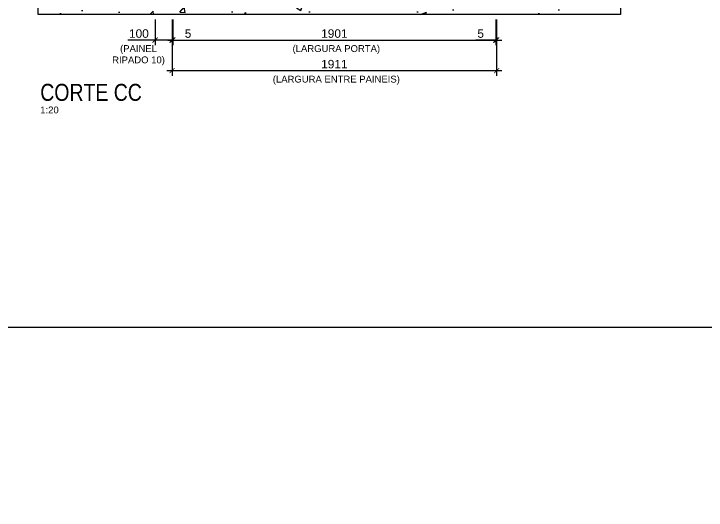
# Model space of a CAD drawing. Header units: millimetres. Extents: x -63251 to 507826, y 5339 to 217512.
# Drawn here: x 187061 to 191137, y 96409 to 99329 of the extents above; entities that cross this region are included whole.
import ezdxf
from ezdxf import colors
from ezdxf.entities.mleader import LeaderData, LeaderLine
from ezdxf.math import Vec2, Vec3

# ---------------------------------------------------------------- set-up
doc = ezdxf.new("R2010")
doc.units = ezdxf.units.MM
doc.header["$PDMODE"] = 3
for name, color, linetype in [('A-ANNO-DIMS', 7, 'Continuous'), ('COTAS', 9, 'Continuous'), ('HACHURA', 21, 'Continuous'), ('MARCENARIA . M', 4, 'Continuous'), ('PAREDE', 94, 'Continuous'), ('TEXTO', 105, 'Continuous')]:
    doc.layers.add(name, color=color, linetype=linetype)
doc.styles.add('1-1', font='arial.ttf', dxfattribs={"height": 0.2})
doc.styles.add('PADRÃO', font='arial.ttf')
doc.styles.add('TITULO', font='swissck.ttf')
doc.dimstyles.new('1-20', dxfattribs={"dimscale": 20, "dimtxt": 2.5, "dimasz": 1.5, "dimexe": 1.5, "dimexo": 1.5, "dimtad": 1, "dimtxsty": 'PADRÃO', "dimblk": 'ARCHTICK', "dimcen": 2.5, "dimdle": 1.5, "dimclrd": 9, "dimclre": 9, "dimclrt": 6, "dimadec": 0, "dimazin": 0, "dimtfac": 1, "dimtmove": 0, "dimatfit": 3, "dimfxl": 1.25, "dimlwd": -1, "dimlwe": -1, "dimarcsym": 0})

# ---------------------------------------------------------------- blocks, each defined once
blk = doc.blocks.new('_ArchTick')
at = {"color": 0, "linetype": 'ByBlock', "const_width": 0.15}
blk.add_lwpolyline([(-0.5, -0.5), (0.5, 0.5)], dxfattribs=at)
blk = doc.blocks.new('*D638')
at = {"layer": 'A-ANNO-DIMS', "color": 9, "transparency": 16777216}
for p, q in [((187997.8, 99295), (187997.8, 99145)), ((189898.8, 99295), (189898.8, 99145)), ((187967.8, 99175), (189928.8, 99175))]:
    blk.add_line(p, q, dxfattribs=at)
at = {"layer": 'Defpoints', "color": 0, "transparency": 16777216}
for p in [(187997.8, 99325, 0), (189898.8, 99325), (189898.8, 99175)]:
    blk.add_point(p, dxfattribs=at)
at = {"layer": 'A-ANNO-DIMS', "color": 9, "transparency": 16777216, "xscale": 30, "yscale": 30, "zscale": 30, "rotation": 180}
blk.add_blockref('_ArchTick', (187997.8, 99175), dxfattribs=at)
at = {"layer": 'A-ANNO-DIMS', "color": 9, "transparency": 16777216, "xscale": 30, "yscale": 30, "zscale": 30}
blk.add_blockref('_ArchTick', (189898.8, 99175), dxfattribs=at)
at = {"layer": 'A-ANNO-DIMS', "color": 6, "transparency": 16777216, "insert": (188948.3, 99213), "char_height": 50, "attachment_point": 5, "style": 'PADRÃO'}
blk.add_mtext('1901', dxfattribs=at)
blk = doc.blocks.new('*D639')
at = {"layer": 'A-ANNO-DIMS', "color": 9, "transparency": 16777216}
for p, q in [((187992.8, 99295), (187992.8, 99145)), ((187997.8, 99295), (187997.8, 99145)), ((187992.8, 99175), (187962.8, 99175)), ((187992.8, 99175), (187997.8, 99175)), ((187997.8, 99175), (188115.9, 99175))]:
    blk.add_line(p, q, dxfattribs=at)
at = {"layer": 'Defpoints', "color": 0, "transparency": 16777216}
for p in [(187992.8, 99325), (187997.8, 99325, 0), (187997.8, 99175)]:
    blk.add_point(p, dxfattribs=at)
at = {"layer": 'A-ANNO-DIMS', "color": 9, "transparency": 16777216, "xscale": 30, "yscale": 30, "zscale": 30}
blk.add_blockref('_ArchTick', (187992.8, 99175), dxfattribs=at)
at = {"layer": 'A-ANNO-DIMS', "color": 9, "transparency": 16777216, "xscale": 30, "yscale": 30, "zscale": 30, "rotation": 180}
blk.add_blockref('_ArchTick', (187997.8, 99175), dxfattribs=at)
at = {"layer": 'A-ANNO-DIMS', "color": 6, "transparency": 16777216, "insert": (188086.8, 99212.9), "char_height": 50, "attachment_point": 5, "style": 'PADRÃO'}
blk.add_mtext('5', dxfattribs=at)
blk = doc.blocks.new('*D640')
at = {"layer": 'A-ANNO-DIMS', "color": 9, "transparency": 16777216}
for p, q in [((189898.8, 99295), (189898.8, 99145)), ((189903.8, 99295), (189903.8, 99145)), ((189898.8, 99175), (189780.6, 99175)), ((189903.8, 99175), (189898.8, 99175)), ((189903.8, 99175), (189933.8, 99175))]:
    blk.add_line(p, q, dxfattribs=at)
at = {"layer": 'Defpoints', "color": 0, "transparency": 16777216}
for p in [(189898.8, 99325), (189903.8, 99325), (189898.8, 99175)]:
    blk.add_point(p, dxfattribs=at)
at = {"layer": 'A-ANNO-DIMS', "color": 9, "transparency": 16777216, "xscale": 30, "yscale": 30, "zscale": 30}
blk.add_blockref('_ArchTick', (189898.8, 99175), dxfattribs=at)
at = {"layer": 'A-ANNO-DIMS', "color": 9, "transparency": 16777216, "xscale": 30, "yscale": 30, "zscale": 30, "rotation": 180}
blk.add_blockref('_ArchTick', (189903.8, 99175), dxfattribs=at)
at = {"layer": 'A-ANNO-DIMS', "color": 6, "transparency": 16777216, "insert": (189809.7, 99212.9), "char_height": 50, "attachment_point": 5, "style": 'PADRÃO'}
blk.add_mtext('5', dxfattribs=at)
blk = doc.blocks.new('*D641')
at = {"layer": 'A-ANNO-DIMS', "color": 9, "transparency": 16777216}
for p, q in [((187992.8, 99295), (187992.8, 98965)), ((189903.8, 99295), (189903.8, 98965)), ((187962.8, 98995), (189933.8, 98995))]:
    blk.add_line(p, q, dxfattribs=at)
at = {"layer": 'Defpoints', "color": 0, "transparency": 16777216}
for p in [(187992.8, 99325, 0), (189903.8, 99325), (189903.8, 98995)]:
    blk.add_point(p, dxfattribs=at)
at = {"layer": 'A-ANNO-DIMS', "color": 9, "transparency": 16777216, "xscale": 30, "yscale": 30, "zscale": 30, "rotation": 180}
blk.add_blockref('_ArchTick', (187992.8, 98995), dxfattribs=at)
at = {"layer": 'A-ANNO-DIMS', "color": 9, "transparency": 16777216, "xscale": 30, "yscale": 30, "zscale": 30}
blk.add_blockref('_ArchTick', (189903.8, 98995), dxfattribs=at)
at = {"layer": 'A-ANNO-DIMS', "color": 6, "transparency": 16777216, "insert": (188948.3, 99033), "char_height": 50, "attachment_point": 5, "style": 'PADRÃO'}
blk.add_mtext('1911', dxfattribs=at)
blk = doc.blocks.new('*D642')
at = {"layer": 'A-ANNO-DIMS', "color": 9, "transparency": 16777216}
for p, q in [((187892.8, 99295), (187892.8, 99145)), ((187992.8, 99295), (187992.8, 99145)), ((187892.8, 99175), (187732.1, 99175)), ((187992.8, 99175), (187862.8, 99175))]:
    blk.add_line(p, q, dxfattribs=at)
at = {"layer": 'Defpoints', "color": 0, "transparency": 16777216}
for p in [(187892.8, 99325), (187992.8, 99325, 0), (187992.8, 99175)]:
    blk.add_point(p, dxfattribs=at)
at = {"layer": 'A-ANNO-DIMS', "color": 9, "transparency": 16777216, "xscale": 30, "yscale": 30, "zscale": 30, "rotation": 180}
blk.add_blockref('_ArchTick', (187892.8, 99175), dxfattribs=at)
at = {"layer": 'A-ANNO-DIMS', "color": 9, "transparency": 16777216, "xscale": 30, "yscale": 30, "zscale": 30}
blk.add_blockref('_ArchTick', (187992.8, 99175), dxfattribs=at)
at = {"layer": 'A-ANNO-DIMS', "color": 6, "transparency": 16777216, "insert": (187797.4, 99213), "char_height": 50, "attachment_point": 5, "style": 'PADRÃO'}
blk.add_mtext('100', dxfattribs=at)

msp = doc.modelspace()

# ---------------------------------------------------------------- hatches: boundary and pattern name
at = {"layer": 'HACHURA'}
h = msp.add_hatch(dxfattribs=at)
h.set_pattern_fill('AR-CONC', color=21, scale=2)
h.set_pattern_definition([(50, (36653.68, 39650.36), (364.36934, -31.87817), [38.1, -419.1]), (355, (36653.68, 39650.36), (-70.48684, 382.1137), [30.48, -335.2812]), (100.45144, (36684.04, 39647.7), (293.8825, 350.2355), [32.38, -356.1805]), (46.1842, (36653.7, 39751.96), (542.1581, -84.0847), [57.15, -628.65]), (96.63556, (36698.86, 39744.96), (474.8083, 494.8522), [48.57, -534.2712]), (351.18415, (36653.7, 39751.96), (474.8083, 494.8522), [45.72, -502.9195]), (21, (36704.48, 39726.56), (303.2288, -204.5304), [38.1, -419.1]), (326, (36704.48, 39726.56), (123.60406, 368.3759), [30.48, -335.28]), (71.45144, (36729.75, 39709.52), (426.83284, 163.84554), [32.38, -356.1799]), (37.5, (36653.68, 39650.36), (6.17721, 169.11008), [0, -331.216, 0, -340.36, 0, -336.55]), (7.5, (36653.68, 39650.36), (133.63933, 200.36115), [0, -194.056, 0, -323.596, 0, -128.27]), (327.5, (36540.4, 39650.36), (271.18119, -11.45749), [0, -127, 0, -396.24, 0, -525.78]), (317.5, (36489.6, 39650.36), (296.25836, 50.85298), [0, -165.1, 0, -263.144, 0, -373.38])])
h.paths.add_polyline_path([(187203.76, 99324.953), (187203.76, 99474.953), (190632.761, 99474.953), (190632.761, 99324.953)])

# ---------------------------------------------------------------- linework, layer by layer
at = {"layer": 'MARCENARIA . M', "color": 3}
msp.add_lwpolyline([(209585.519, 113567.643), (209585.519, 97484.18), (141791.989, 97484.18), (141791.989, 113567.643)], close=True, dxfattribs=at)
at = {"layer": 'PAREDE', "elevation": 0}
msp.add_lwpolyline([(187203.76, 99474.953), (190632.761, 99474.953), (190632.761, 99324.953), (187203.76, 99324.953)], close=True, dxfattribs=at)

# ---------------------------------------------------------------- texts
at = {"layer": 'COTAS', "color": 6, "char_height": 40, "attachment_point": 2, "style": 'PADRÃO'}
for s, insert, width in [('(PAINEL \\P\\pxt20;RIPADO 10)', (187795.202, 99145.052), 1350), ('(LARGURA PORTA)', (188959.774, 99145.002), 1360), ('(LARGURA ENTRE PAINEIS)', (188959.774, 98965.002), 1360)]:
    msp.add_mtext(s, dxfattribs=dict(at, insert=insert, width=width))
at = {"layer": 'TEXTO', "color": 1, "insert": (187216.647, 98815.862, 0), "char_height": 100, "width": 3189.64159, "attachment_point": 7, "style": 'TITULO'}
msp.add_mtext('\\pxt4;CORTE CC', dxfattribs=at)
at = {"layer": 'TEXTO', "insert": (187216.647, 98783.862, 0), "char_height": 40, "width": 480, "attachment_point": 1, "style": 'PADRÃO'}
msp.add_mtext('1:20', dxfattribs=at)

# ---------------------------------------------------------------- dimensions: what is measured, and where the dimension line sits
at = {"layer": 'A-ANNO-DIMS'}
dim = msp.add_linear_dim(base=(187992.757, 99175.003), p1=(187892.761, 99325.003), p2=(187992.757, 99325.003, 0), dimstyle='1-20', override={"dimdec": 0}, dxfattribs=at)
dim.commit()
dim.dimension.update_dxf_attribs({"geometry": '*D642', "text_midpoint": (187797.379, 99175.003), "dimtype": 160})
for base, p1, p2, picture, middle in [((189903.761, 98994.953), (187992.757, 99324.953, 0), (189903.761, 99324.978), '*D641', (188948.259, 99032.981)), ((189898.761, 99174.953), (187997.757, 99324.953, 0), (189898.761, 99325.003), '*D638', (188948.259, 99212.981)), ((189898.761, 99175.003), (189903.761, 99325.003), (189898.761, 99325.003), '*D640', (189809.685, 99212.929))]:
    dim = msp.add_linear_dim(base=base, p1=p1, p2=p2, dimstyle='1-20', dxfattribs=at)
    dim.commit()
    dim.dimension.update_dxf_attribs({"geometry": picture, "text_midpoint": middle})
dim = msp.add_linear_dim(base=(187997.757, 99174.953, 0), p1=(187992.757, 99324.953, 0), p2=(187997.757, 99324.953, 0), dimstyle='1-20', override={"dimdec": 0}, dxfattribs=at)
dim.commit()
dim.dimension.update_dxf_attribs({"geometry": '*D639', "text_midpoint": (188086.833, 99212.879, 0)})

# ---------------------------------------------------------------- leaders
at = {"layer": 'COTAS'}
ml = msp.add_multileader_mtext('Standard', dxfattribs=at)
ml.set_content('PORTAS DE GIRO COM {\\fArial|b1|i0|c0|p34;\\C10;ACABAMENTO} {\\fArial|b1|i0|c0|p34;EM LÂMINAS NATURAIS DE CARVALHO EUROPEU}', color=105, style='1-1')
ml.set_leader_properties(color=256, linetype='ByLayer', lineweight=-1)
ml.build(insert=Vec2(0, 0))
ml.multileader.update_dxf_attribs({"text_left_attachment_type": 2, "text_right_attachment_type": 2, "dogleg_length": 0.36, "arrow_head_size": 20, "scale": 200})
ctx = ml.context
ctx.base_point, ctx.scale, ctx.char_height, ctx.arrow_head_size, ctx.landing_gap_size, ctx.plane_origin = Vec3(98119.937, 97218.736), 200, 40, 20, 40, Vec3(96961.015, 96904.568)
ctx.left_attachment, ctx.right_attachment, ctx.text_align_type = 2, 2, 1
notes = []
notes.append((ctx, [(1, (1, 1, 0), (99042.169, 97218.736), (-1, 0), 72, [(0, [(97346.158, 96408.952)], 0, []), (1, [(99843.983, 96408.952), (99843.983, 97218.736)], 0, [])])]))
ctx.mtext.insert, ctx.mtext.width, ctx.mtext.alignment, ctx.mtext.flow_direction = Vec3(98545.053, 97345.285), 923.88687, 2, 5
ml = msp.add_multileader_mtext('Standard', dxfattribs=at)
ml.set_content('BATENTES COM {\\fArial|b1|i0|c0|p34;\\C10;ACABAMENTO} {\\fArial|b1|i0|c0|p34;EM LÂMINAS NATURAIS DE CARVALHO EUROPEU}', color=105, style='1-1')
ml.set_leader_properties(color=256, linetype='ByLayer', lineweight=-1)
ml.build(insert=Vec2(0, 0))
ml.multileader.update_dxf_attribs({"text_left_attachment_type": 2, "text_right_attachment_type": 2, "dogleg_length": 0.36, "arrow_head_size": 20, "scale": 200})
ctx = ml.context
ctx.base_point, ctx.scale, ctx.char_height, ctx.arrow_head_size, ctx.landing_gap_size, ctx.plane_origin = Vec3(102251.962, 97218.736), 200, 40, 20, 40, Vec3(101708.298, 96904.568)
ctx.left_attachment, ctx.right_attachment, ctx.text_align_type = 2, 2, 1
notes.append((ctx, [(0, (1, 1, 0), (102093.44, 97218.736), (1, 0), 158.522, [(0, [(102093.44, 96408.952)], 0, [])])]))
ctx.mtext.insert, ctx.mtext.width, ctx.mtext.alignment, ctx.mtext.flow_direction = Vec3(102718.77, 97311.61), 923.88687, 2, 5
for ctx, leaders in notes:
    for number, flags, end, landing, length, lines in leaders:
        leader = LeaderData()
        leader.index, (leader.has_last_leader_line, leader.has_dogleg_vector, leader.attachment_direction) = number, flags
        leader.last_leader_point, leader.dogleg_vector, leader.dogleg_length = Vec3(end), Vec3(landing), length
        for number, points, colour, breaks in lines:
            line = LeaderLine()
            line.index, line.vertices, line.color, line.breaks = number, Vec3.list(points), colors.encode_raw_color(colour), breaks
            leader.lines.append(line)
        ctx.leaders.append(leader)

doc.saveas('drawing.dxf')
